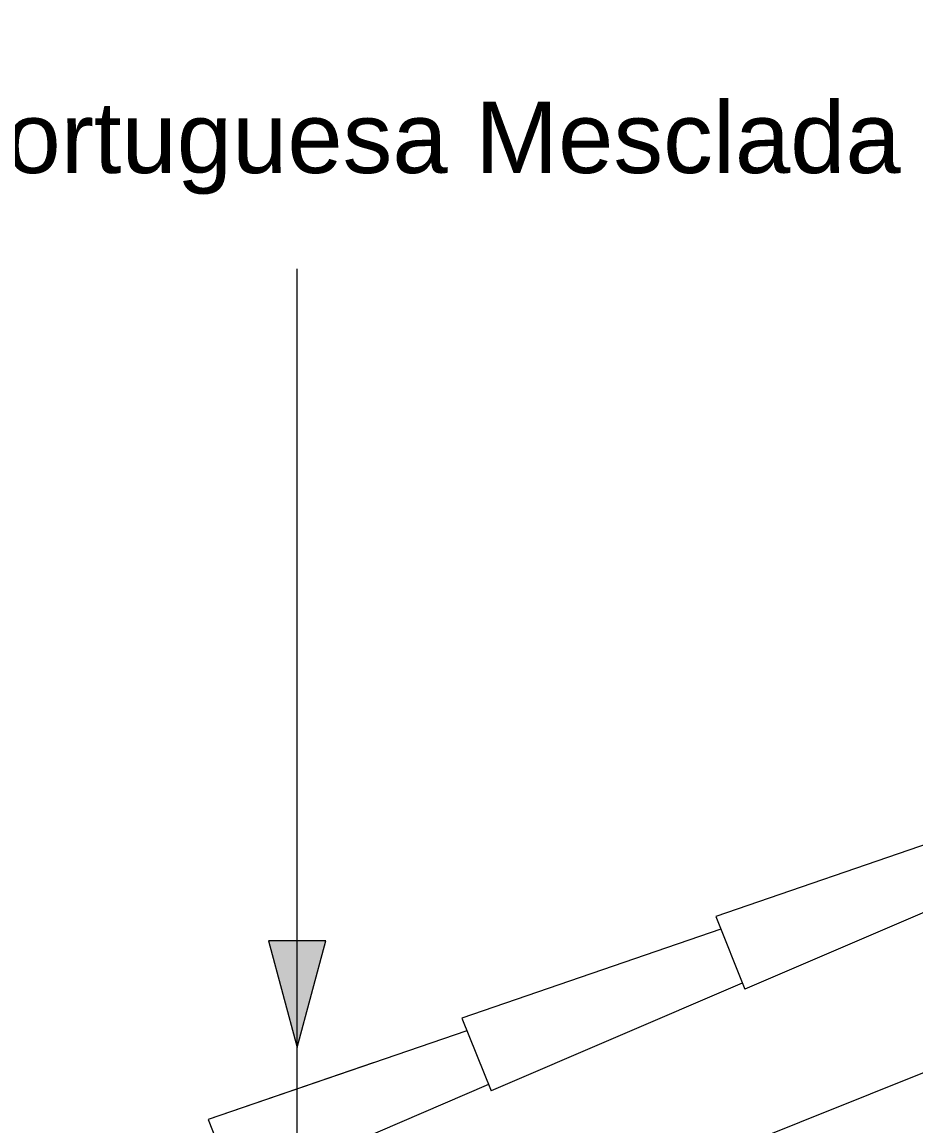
# Model space of a CAD drawing. Header units: millimetres. Extents: x -12976 to 58202, y -2238 to 7407.
# Drawn here: x -6740 to -5484, y 4891 to 6441 of the extents above; entities that cross this region are included whole.
import ezdxf

# ---------------------------------------------------------------- set-up
doc = ezdxf.new("R2010")
doc.units = ezdxf.units.MM
for name, color, linetype, lineweight in [('A-GLAZ-CURT', 52, 'Continuous', 9), ('A-ROOF-OTLN', 132, 'Continuous', 9), ('G-ANNO-TEXT', 231, 'Continuous', 9)]:
    doc.layers.add(name, color=color, linetype=linetype, lineweight=lineweight)
doc.styles.add('Arial', font='arial.ttf', dxfattribs={"height": 100})

# ---------------------------------------------------------------- blocks, each defined once
blk = doc.blocks.new('COLONIAL BASE - COLONIAL BASE-V30-FACHADA POSTERIOR')
at = {"layer": 'A-GLAZ-CURT'}
for p, q in [((-6115.2, 5024.4), (-6246.6, 4979.2)), ((-6247, 4979.1), (-6478.7, 4899.5))]:
    blk.add_line(p, q, dxfattribs=at)
blk = doc.blocks.new('COLONIAL BASE - COLONIAL BASE-V28-FACHADA POSTERIOR')
at = {"layer": 'A-GLAZ-CURT'}
blk.add_line((-6828.1, 4739.3), (-7191.6, 4614.3), dxfattribs=at)
blk = doc.blocks.new('COLONIAL BASE - COLONIAL BASE-V40-FACHADA POSTERIOR')
at = {"layer": 'A-GLAZ-CURT'}
for p, q in [((-6115.2, 5024.4), (-6478.7, 4899.5)), ((-6084.9, 4948.7), (-6437.8, 4797.3)), ((-6478.7, 4899.5), (-6437.8, 4797.3))]:
    blk.add_line(p, q, dxfattribs=at)
blk = doc.blocks.new('COLONIAL BASE - COLONIAL BASE-V41-FACHADA POSTERIOR')
at = {"layer": 'A-GLAZ-CURT'}
for p, q in [((-5758.7, 5167), (-6122.2, 5042.1)), ((-5728.7, 5091.2), (-6081.4, 4939.9)), ((-6122.2, 5042.1), (-6081.4, 4939.9))]:
    blk.add_line(p, q, dxfattribs=at)
blk = doc.blocks.new('COLONIAL BASE - COLONIAL BASE-V42-FACHADA POSTERIOR')
at = {"layer": 'A-GLAZ-CURT'}
for p, q in [((-5402.2, 5309.6), (-5765.7, 5184.6)), ((-5372.5, 5233.7), (-5724.9, 5082.5)), ((-5765.7, 5184.6), (-5724.9, 5082.5))]:
    blk.add_line(p, q, dxfattribs=at)

msp = doc.modelspace()

# ---------------------------------------------------------------- hatches: boundary and pattern name
at = {"layer": 'G-ANNO-TEXT'}
msp.add_hatch(color=7, dxfattribs=at).paths.add_polyline_path([(-6353.8, 5000.7), (-6313.6, 5150.7), (-6393.9, 5150.7)])

# ---------------------------------------------------------------- linework, layer by layer
at = {"layer": 'A-ROOF-OTLN'}
msp.add_line((-1784.6, 6440.9), (-7844.6, 4016.9), dxfattribs=at)
at = {"layer": 'G-ANNO-TEXT', "color": 7}
for p, q in [((-6353.8, 3651.6), (-6353.8, 6094.3)), ((-6353.8, 5000.7), (-6353.8, 6094.3)), ((-6313.6, 5150.7), (-6393.9, 5150.7)), ((-6393.9, 5150.7), (-6353.8, 5000.7)), ((-6353.8, 5000.7), (-6313.6, 5150.7))]:
    msp.add_line(p, q, dxfattribs=at)

# ---------------------------------------------------------------- block references
at = {"layer": 'A-GLAZ-CURT'}
for name, p in [('COLONIAL BASE - COLONIAL BASE-V28-FACHADA POSTERIOR', (1425.9, 570.4)), ('COLONIAL BASE - COLONIAL BASE-V28-FACHADA POSTERIOR', (1425.9, 570.4)), ('COLONIAL BASE - COLONIAL BASE-V28-FACHADA POSTERIOR', (1425.9, 570.4)), ('COLONIAL BASE - COLONIAL BASE-V28-FACHADA POSTERIOR', (1425.9, 570.4)), ('COLONIAL BASE - COLONIAL BASE-V28-FACHADA POSTERIOR', (1425.9, 570.4)), ('COLONIAL BASE - COLONIAL BASE-V28-FACHADA POSTERIOR', (1425.9, 570.4)), ('COLONIAL BASE - COLONIAL BASE-V28-FACHADA POSTERIOR', (1425.9, 570.4)), ('COLONIAL BASE - COLONIAL BASE-V28-FACHADA POSTERIOR', (1425.9, 570.4)), ('COLONIAL BASE - COLONIAL BASE-V28-FACHADA POSTERIOR', (1425.9, 570.4)), ('COLONIAL BASE - COLONIAL BASE-V28-FACHADA POSTERIOR', (1425.9, 570.4)), ('COLONIAL BASE - COLONIAL BASE-V28-FACHADA POSTERIOR', (1425.9, 570.4)), ('COLONIAL BASE - COLONIAL BASE-V28-FACHADA POSTERIOR', (1425.9, 570.4)), ('COLONIAL BASE - COLONIAL BASE-V28-FACHADA POSTERIOR', (1425.9, 570.4)), ('COLONIAL BASE - COLONIAL BASE-V28-FACHADA POSTERIOR', (1425.9, 570.4)), ('COLONIAL BASE - COLONIAL BASE-V28-FACHADA POSTERIOR', (1425.9, 570.4)), ('COLONIAL BASE - COLONIAL BASE-V28-FACHADA POSTERIOR', (1425.9, 570.4)), ('COLONIAL BASE - COLONIAL BASE-V28-FACHADA POSTERIOR', (1425.9, 570.4)), ('COLONIAL BASE - COLONIAL BASE-V28-FACHADA POSTERIOR', (1425.9, 570.4)), ('COLONIAL BASE - COLONIAL BASE-V28-FACHADA POSTERIOR', (1425.9, 570.4)), ('COLONIAL BASE - COLONIAL BASE-V28-FACHADA POSTERIOR', (1425.9, 570.4)), ('COLONIAL BASE - COLONIAL BASE-V28-FACHADA POSTERIOR', (1425.9, 570.4)), ('COLONIAL BASE - COLONIAL BASE-V28-FACHADA POSTERIOR', (1425.9, 570.4)), ('COLONIAL BASE - COLONIAL BASE-V28-FACHADA POSTERIOR', (1425.9, 570.4)), ('COLONIAL BASE - COLONIAL BASE-V28-FACHADA POSTERIOR', (1425.9, 570.4)), ('COLONIAL BASE - COLONIAL BASE-V28-FACHADA POSTERIOR', (1425.9, 570.4)), ('COLONIAL BASE - COLONIAL BASE-V28-FACHADA POSTERIOR', (1425.9, 570.4)), ('COLONIAL BASE - COLONIAL BASE-V28-FACHADA POSTERIOR', (1425.9, 570.4)), ('COLONIAL BASE - COLONIAL BASE-V28-FACHADA POSTERIOR', (1425.9, 570.4)), ('COLONIAL BASE - COLONIAL BASE-V28-FACHADA POSTERIOR', (1425.9, 570.4)), ('COLONIAL BASE - COLONIAL BASE-V28-FACHADA POSTERIOR', (1425.9, 570.4)), ('COLONIAL BASE - COLONIAL BASE-V28-FACHADA POSTERIOR', (1425.9, 570.4)), ('COLONIAL BASE - COLONIAL BASE-V28-FACHADA POSTERIOR', (1425.9, 570.4)), ('COLONIAL BASE - COLONIAL BASE-V28-FACHADA POSTERIOR', (1425.9, 570.4)), ('COLONIAL BASE - COLONIAL BASE-V28-FACHADA POSTERIOR', (1425.9, 570.4)), ('COLONIAL BASE - COLONIAL BASE-V28-FACHADA POSTERIOR', (1425.9, 570.4)), ('COLONIAL BASE - COLONIAL BASE-V28-FACHADA POSTERIOR', (1425.9, 570.4)), ('COLONIAL BASE - COLONIAL BASE-V28-FACHADA POSTERIOR', (1425.9, 570.4)), ('COLONIAL BASE - COLONIAL BASE-V28-FACHADA POSTERIOR', (1425.9, 570.4)), ('COLONIAL BASE - COLONIAL BASE-V28-FACHADA POSTERIOR', (1425.9, 570.4)), ('COLONIAL BASE - COLONIAL BASE-V28-FACHADA POSTERIOR', (1425.9, 570.4)), ('COLONIAL BASE - COLONIAL BASE-V28-FACHADA POSTERIOR', (1425.9, 570.4)), ('COLONIAL BASE - COLONIAL BASE-V28-FACHADA POSTERIOR', (1425.9, 570.4)), ('COLONIAL BASE - COLONIAL BASE-V28-FACHADA POSTERIOR', (1425.9, 570.4)), ('COLONIAL BASE - COLONIAL BASE-V28-FACHADA POSTERIOR', (1425.9, 570.4)), ('COLONIAL BASE - COLONIAL BASE-V28-FACHADA POSTERIOR', (1425.9, 570.4)), ('COLONIAL BASE - COLONIAL BASE-V28-FACHADA POSTERIOR', (1425.9, 570.4)), ('COLONIAL BASE - COLONIAL BASE-V28-FACHADA POSTERIOR', (1425.9, 570.4)), ('COLONIAL BASE - COLONIAL BASE-V28-FACHADA POSTERIOR', (1425.9, 570.4)), ('COLONIAL BASE - COLONIAL BASE-V28-FACHADA POSTERIOR', (1425.9, 570.4)), ('COLONIAL BASE - COLONIAL BASE-V28-FACHADA POSTERIOR', (1425.9, 570.4)), ('COLONIAL BASE - COLONIAL BASE-V28-FACHADA POSTERIOR', (1425.9, 570.4)), ('COLONIAL BASE - COLONIAL BASE-V28-FACHADA POSTERIOR', (1425.9, 570.4)), ('COLONIAL BASE - COLONIAL BASE-V28-FACHADA POSTERIOR', (1425.9, 570.4)), ('COLONIAL BASE - COLONIAL BASE-V28-FACHADA POSTERIOR', (1425.9, 570.4)), ('COLONIAL BASE - COLONIAL BASE-V28-FACHADA POSTERIOR', (1425.9, 570.4)), ('COLONIAL BASE - COLONIAL BASE-V28-FACHADA POSTERIOR', (1425.9, 570.4)), ('COLONIAL BASE - COLONIAL BASE-V28-FACHADA POSTERIOR', (1425.9, 570.4)), ('COLONIAL BASE - COLONIAL BASE-V28-FACHADA POSTERIOR', (1425.9, 570.4)), ('COLONIAL BASE - COLONIAL BASE-V28-FACHADA POSTERIOR', (1425.9, 570.4)), ('COLONIAL BASE - COLONIAL BASE-V28-FACHADA POSTERIOR', (1425.9, 570.4)), ('COLONIAL BASE - COLONIAL BASE-V42-FACHADA POSTERIOR', (0, 0)), ('COLONIAL BASE - COLONIAL BASE-V28-FACHADA POSTERIOR', (1069.4, 427.8)), ('COLONIAL BASE - COLONIAL BASE-V28-FACHADA POSTERIOR', (1069.4, 427.8)), ('COLONIAL BASE - COLONIAL BASE-V28-FACHADA POSTERIOR', (1069.4, 427.8)), ('COLONIAL BASE - COLONIAL BASE-V28-FACHADA POSTERIOR', (1069.4, 427.8)), ('COLONIAL BASE - COLONIAL BASE-V28-FACHADA POSTERIOR', (1069.4, 427.8)), ('COLONIAL BASE - COLONIAL BASE-V28-FACHADA POSTERIOR', (1069.4, 427.8)), ('COLONIAL BASE - COLONIAL BASE-V28-FACHADA POSTERIOR', (1069.4, 427.8)), ('COLONIAL BASE - COLONIAL BASE-V28-FACHADA POSTERIOR', (1069.4, 427.8)), ('COLONIAL BASE - COLONIAL BASE-V28-FACHADA POSTERIOR', (1069.4, 427.8)), ('COLONIAL BASE - COLONIAL BASE-V28-FACHADA POSTERIOR', (1069.4, 427.8)), ('COLONIAL BASE - COLONIAL BASE-V28-FACHADA POSTERIOR', (1069.4, 427.8)), ('COLONIAL BASE - COLONIAL BASE-V28-FACHADA POSTERIOR', (1069.4, 427.8)), ('COLONIAL BASE - COLONIAL BASE-V28-FACHADA POSTERIOR', (1069.4, 427.8)), ('COLONIAL BASE - COLONIAL BASE-V28-FACHADA POSTERIOR', (1069.4, 427.8)), ('COLONIAL BASE - COLONIAL BASE-V28-FACHADA POSTERIOR', (1069.4, 427.8)), ('COLONIAL BASE - COLONIAL BASE-V28-FACHADA POSTERIOR', (1069.4, 427.8)), ('COLONIAL BASE - COLONIAL BASE-V28-FACHADA POSTERIOR', (1069.4, 427.8)), ('COLONIAL BASE - COLONIAL BASE-V28-FACHADA POSTERIOR', (1069.4, 427.8)), ('COLONIAL BASE - COLONIAL BASE-V28-FACHADA POSTERIOR', (1069.4, 427.8)), ('COLONIAL BASE - COLONIAL BASE-V28-FACHADA POSTERIOR', (1069.4, 427.8)), ('COLONIAL BASE - COLONIAL BASE-V28-FACHADA POSTERIOR', (1069.4, 427.8)), ('COLONIAL BASE - COLONIAL BASE-V28-FACHADA POSTERIOR', (1069.4, 427.8)), ('COLONIAL BASE - COLONIAL BASE-V28-FACHADA POSTERIOR', (1069.4, 427.8)), ('COLONIAL BASE - COLONIAL BASE-V28-FACHADA POSTERIOR', (1069.4, 427.8)), ('COLONIAL BASE - COLONIAL BASE-V28-FACHADA POSTERIOR', (1069.4, 427.8)), ('COLONIAL BASE - COLONIAL BASE-V28-FACHADA POSTERIOR', (1069.4, 427.8)), ('COLONIAL BASE - COLONIAL BASE-V28-FACHADA POSTERIOR', (1069.4, 427.8)), ('COLONIAL BASE - COLONIAL BASE-V28-FACHADA POSTERIOR', (1069.4, 427.8)), ('COLONIAL BASE - COLONIAL BASE-V28-FACHADA POSTERIOR', (1069.4, 427.8)), ('COLONIAL BASE - COLONIAL BASE-V28-FACHADA POSTERIOR', (1069.4, 427.8)), ('COLONIAL BASE - COLONIAL BASE-V28-FACHADA POSTERIOR', (1069.4, 427.8)), ('COLONIAL BASE - COLONIAL BASE-V28-FACHADA POSTERIOR', (1069.4, 427.8)), ('COLONIAL BASE - COLONIAL BASE-V28-FACHADA POSTERIOR', (1069.4, 427.8)), ('COLONIAL BASE - COLONIAL BASE-V28-FACHADA POSTERIOR', (1069.4, 427.8)), ('COLONIAL BASE - COLONIAL BASE-V28-FACHADA POSTERIOR', (1069.4, 427.8)), ('COLONIAL BASE - COLONIAL BASE-V28-FACHADA POSTERIOR', (1069.4, 427.8)), ('COLONIAL BASE - COLONIAL BASE-V28-FACHADA POSTERIOR', (1069.4, 427.8)), ('COLONIAL BASE - COLONIAL BASE-V28-FACHADA POSTERIOR', (1069.4, 427.8)), ('COLONIAL BASE - COLONIAL BASE-V28-FACHADA POSTERIOR', (1069.4, 427.8)), ('COLONIAL BASE - COLONIAL BASE-V28-FACHADA POSTERIOR', (1069.4, 427.8)), ('COLONIAL BASE - COLONIAL BASE-V28-FACHADA POSTERIOR', (1069.4, 427.8)), ('COLONIAL BASE - COLONIAL BASE-V28-FACHADA POSTERIOR', (1069.4, 427.8)), ('COLONIAL BASE - COLONIAL BASE-V28-FACHADA POSTERIOR', (1069.4, 427.8)), ('COLONIAL BASE - COLONIAL BASE-V28-FACHADA POSTERIOR', (1069.4, 427.8)), ('COLONIAL BASE - COLONIAL BASE-V28-FACHADA POSTERIOR', (1069.4, 427.8)), ('COLONIAL BASE - COLONIAL BASE-V28-FACHADA POSTERIOR', (1069.4, 427.8)), ('COLONIAL BASE - COLONIAL BASE-V28-FACHADA POSTERIOR', (1069.4, 427.8)), ('COLONIAL BASE - COLONIAL BASE-V28-FACHADA POSTERIOR', (1069.4, 427.8)), ('COLONIAL BASE - COLONIAL BASE-V28-FACHADA POSTERIOR', (1069.4, 427.8)), ('COLONIAL BASE - COLONIAL BASE-V28-FACHADA POSTERIOR', (1069.4, 427.8)), ('COLONIAL BASE - COLONIAL BASE-V28-FACHADA POSTERIOR', (1069.4, 427.8)), ('COLONIAL BASE - COLONIAL BASE-V28-FACHADA POSTERIOR', (1069.4, 427.8)), ('COLONIAL BASE - COLONIAL BASE-V28-FACHADA POSTERIOR', (1069.4, 427.8)), ('COLONIAL BASE - COLONIAL BASE-V28-FACHADA POSTERIOR', (1069.4, 427.8)), ('COLONIAL BASE - COLONIAL BASE-V28-FACHADA POSTERIOR', (1069.4, 427.8)), ('COLONIAL BASE - COLONIAL BASE-V28-FACHADA POSTERIOR', (1069.4, 427.8)), ('COLONIAL BASE - COLONIAL BASE-V28-FACHADA POSTERIOR', (1069.4, 427.8)), ('COLONIAL BASE - COLONIAL BASE-V28-FACHADA POSTERIOR', (1069.4, 427.8)), ('COLONIAL BASE - COLONIAL BASE-V28-FACHADA POSTERIOR', (1069.4, 427.8)), ('COLONIAL BASE - COLONIAL BASE-V28-FACHADA POSTERIOR', (1069.4, 427.8)), ('COLONIAL BASE - COLONIAL BASE-V41-FACHADA POSTERIOR', (0, 0)), ('COLONIAL BASE - COLONIAL BASE-V30-FACHADA POSTERIOR', (0, 0)), ('COLONIAL BASE - COLONIAL BASE-V30-FACHADA POSTERIOR', (0, 0)), ('COLONIAL BASE - COLONIAL BASE-V30-FACHADA POSTERIOR', (0, 0)), ('COLONIAL BASE - COLONIAL BASE-V30-FACHADA POSTERIOR', (0, 0)), ('COLONIAL BASE - COLONIAL BASE-V30-FACHADA POSTERIOR', (0, 0)), ('COLONIAL BASE - COLONIAL BASE-V30-FACHADA POSTERIOR', (0, 0)), ('COLONIAL BASE - COLONIAL BASE-V30-FACHADA POSTERIOR', (0, 0)), ('COLONIAL BASE - COLONIAL BASE-V30-FACHADA POSTERIOR', (0, 0)), ('COLONIAL BASE - COLONIAL BASE-V30-FACHADA POSTERIOR', (0, 0)), ('COLONIAL BASE - COLONIAL BASE-V30-FACHADA POSTERIOR', (0, 0)), ('COLONIAL BASE - COLONIAL BASE-V30-FACHADA POSTERIOR', (0, 0)), ('COLONIAL BASE - COLONIAL BASE-V30-FACHADA POSTERIOR', (0, 0)), ('COLONIAL BASE - COLONIAL BASE-V30-FACHADA POSTERIOR', (0, 0)), ('COLONIAL BASE - COLONIAL BASE-V30-FACHADA POSTERIOR', (0, 0)), ('COLONIAL BASE - COLONIAL BASE-V30-FACHADA POSTERIOR', (0, 0)), ('COLONIAL BASE - COLONIAL BASE-V30-FACHADA POSTERIOR', (0, 0)), ('COLONIAL BASE - COLONIAL BASE-V30-FACHADA POSTERIOR', (0, 0)), ('COLONIAL BASE - COLONIAL BASE-V30-FACHADA POSTERIOR', (0, 0)), ('COLONIAL BASE - COLONIAL BASE-V30-FACHADA POSTERIOR', (0, 0)), ('COLONIAL BASE - COLONIAL BASE-V30-FACHADA POSTERIOR', (0, 0)), ('COLONIAL BASE - COLONIAL BASE-V30-FACHADA POSTERIOR', (0, 0)), ('COLONIAL BASE - COLONIAL BASE-V30-FACHADA POSTERIOR', (0, 0)), ('COLONIAL BASE - COLONIAL BASE-V30-FACHADA POSTERIOR', (0, 0)), ('COLONIAL BASE - COLONIAL BASE-V30-FACHADA POSTERIOR', (0, 0)), ('COLONIAL BASE - COLONIAL BASE-V30-FACHADA POSTERIOR', (0, 0)), ('COLONIAL BASE - COLONIAL BASE-V30-FACHADA POSTERIOR', (0, 0)), ('COLONIAL BASE - COLONIAL BASE-V30-FACHADA POSTERIOR', (0, 0)), ('COLONIAL BASE - COLONIAL BASE-V30-FACHADA POSTERIOR', (0, 0)), ('COLONIAL BASE - COLONIAL BASE-V30-FACHADA POSTERIOR', (0, 0)), ('COLONIAL BASE - COLONIAL BASE-V30-FACHADA POSTERIOR', (0, 0)), ('COLONIAL BASE - COLONIAL BASE-V30-FACHADA POSTERIOR', (0, 0)), ('COLONIAL BASE - COLONIAL BASE-V30-FACHADA POSTERIOR', (0, 0)), ('COLONIAL BASE - COLONIAL BASE-V30-FACHADA POSTERIOR', (0, 0)), ('COLONIAL BASE - COLONIAL BASE-V30-FACHADA POSTERIOR', (0, 0)), ('COLONIAL BASE - COLONIAL BASE-V30-FACHADA POSTERIOR', (0, 0)), ('COLONIAL BASE - COLONIAL BASE-V30-FACHADA POSTERIOR', (0, 0)), ('COLONIAL BASE - COLONIAL BASE-V30-FACHADA POSTERIOR', (0, 0)), ('COLONIAL BASE - COLONIAL BASE-V30-FACHADA POSTERIOR', (0, 0)), ('COLONIAL BASE - COLONIAL BASE-V30-FACHADA POSTERIOR', (0, 0)), ('COLONIAL BASE - COLONIAL BASE-V30-FACHADA POSTERIOR', (0, 0)), ('COLONIAL BASE - COLONIAL BASE-V30-FACHADA POSTERIOR', (0, 0)), ('COLONIAL BASE - COLONIAL BASE-V30-FACHADA POSTERIOR', (0, 0)), ('COLONIAL BASE - COLONIAL BASE-V30-FACHADA POSTERIOR', (0, 0)), ('COLONIAL BASE - COLONIAL BASE-V30-FACHADA POSTERIOR', (0, 0)), ('COLONIAL BASE - COLONIAL BASE-V30-FACHADA POSTERIOR', (0, 0)), ('COLONIAL BASE - COLONIAL BASE-V30-FACHADA POSTERIOR', (0, 0)), ('COLONIAL BASE - COLONIAL BASE-V30-FACHADA POSTERIOR', (0, 0)), ('COLONIAL BASE - COLONIAL BASE-V30-FACHADA POSTERIOR', (0, 0)), ('COLONIAL BASE - COLONIAL BASE-V30-FACHADA POSTERIOR', (0, 0)), ('COLONIAL BASE - COLONIAL BASE-V30-FACHADA POSTERIOR', (0, 0)), ('COLONIAL BASE - COLONIAL BASE-V30-FACHADA POSTERIOR', (0, 0)), ('COLONIAL BASE - COLONIAL BASE-V30-FACHADA POSTERIOR', (0, 0)), ('COLONIAL BASE - COLONIAL BASE-V30-FACHADA POSTERIOR', (0, 0)), ('COLONIAL BASE - COLONIAL BASE-V30-FACHADA POSTERIOR', (0, 0)), ('COLONIAL BASE - COLONIAL BASE-V30-FACHADA POSTERIOR', (0, 0)), ('COLONIAL BASE - COLONIAL BASE-V30-FACHADA POSTERIOR', (0, 0)), ('COLONIAL BASE - COLONIAL BASE-V30-FACHADA POSTERIOR', (0, 0)), ('COLONIAL BASE - COLONIAL BASE-V30-FACHADA POSTERIOR', (0, 0)), ('COLONIAL BASE - COLONIAL BASE-V30-FACHADA POSTERIOR', (0, 0)), ('COLONIAL BASE - COLONIAL BASE-V30-FACHADA POSTERIOR', (0, 0)), ('COLONIAL BASE - COLONIAL BASE-V40-FACHADA POSTERIOR', (0, 0))]:
    msp.add_blockref(name, p, dxfattribs=at)

# ---------------------------------------------------------------- texts
at = {"layer": 'G-ANNO-TEXT', "color": 7, "insert": (-7245, 6328.9), "char_height": 100, "width": 2156.539, "attachment_point": 1, "style": 'Arial'}
msp.add_mtext('Telha Portuguesa Mesclada', dxfattribs=at)

doc.saveas('drawing.dxf')
